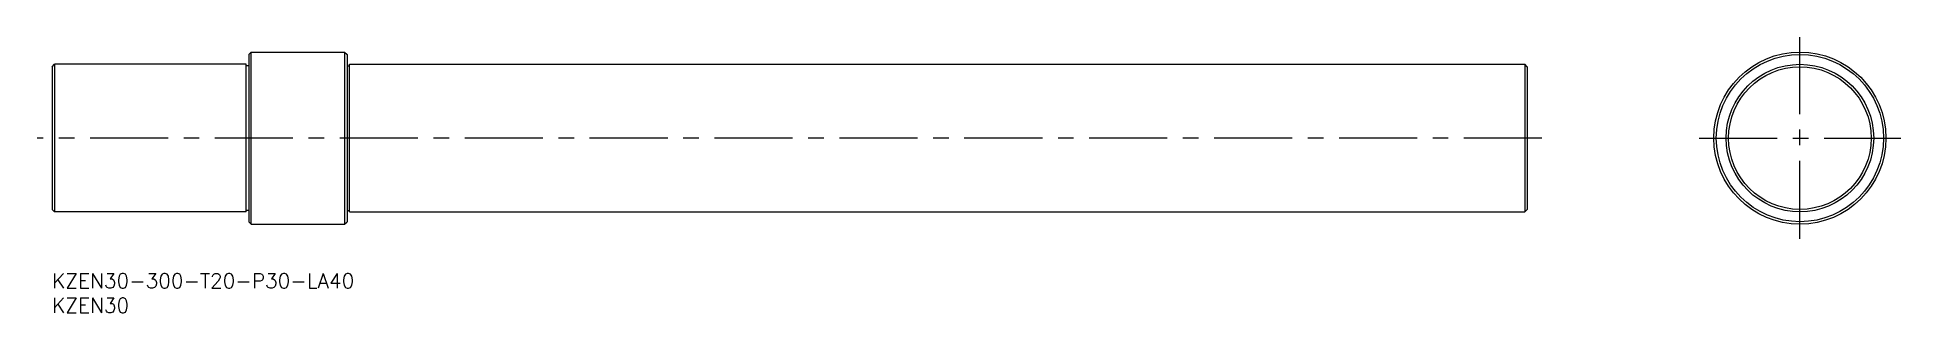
# Model space of a CAD drawing. Extents: x -3 to 376, y -8 to 48.
import ezdxf

# ---------------------------------------------------------------- set-up
doc = ezdxf.new("R2010")
doc.units = 0
doc.header["$LTSCALE"] = 0.5
doc.linetypes.add('CENTER', pattern=[50.8, 31.75, -6.35, 6.35, -6.35])
for name, color, linetype in [('MSM_CENTER', 1, 'CENTER'), ('MSM_CONTINUOUS', 7, 'CONTINUOUS'), ('MSM_PART_NUMBER', 7, 'CONTINUOUS')]:
    doc.layers.add(name, color=color, linetype=linetype)
doc.styles.get("Standard").update_dxf_attribs({"font": 'txt.shx', "height": 3, "bigfont": 'bigfont.shx'})

# ---------------------------------------------------------------- blocks, each defined once
blk = doc.blocks.new('*U6')
at = {"layer": 'MSM_PART_NUMBER'}
blk.add_text('KZEN30-300-T20-P30-LA40', height=3, dxfattribs=at).set_placement((0, -3))
blk = doc.blocks.new('*U7')
at = {"layer": 'MSM_PART_NUMBER'}
blk.add_text('KZEN30', height=3, dxfattribs=at).set_placement((0, -8))

msp = doc.modelspace()

# ---------------------------------------------------------------- linework, layer by layer
at = {"layer": 'MSM_CENTER'}
for p, q in [((355.45, 7), (355.45, 48)), ((303, 27.5), (-3, 27.5)), ((334.95, 27.5), (375.95, 27.5))]:
    msp.add_line(p, q, dxfattribs=at)
at = {"layer": 'MSM_CONTINUOUS'}
for p, q in [((0, 42), (0.5, 42.5)), ((0, 42), (0, 13)), ((39.5, 42.5), (0.5, 42.5)), ((0.5, 42.5), (0.5, 12.5)), ((39.5, 12.5), (39.5, 42.5)), ((40, 42.2), (39.5, 42.2)), ((40.5, 45), (40, 44.5)), ((40, 44.5), (40, 10.5)), ((40.5, 45), (59.5, 45)), ((40.5, 10), (40.5, 45)), ((59.5, 45), (60, 44.5)), ((59.5, 45), (59.5, 10)), ((60, 44.5), (60, 10.5)), ((60, 42.2), (60.5, 42.2)), ((60.5, 42.5), (299.5, 42.5)), ((60.5, 12.5), (60.5, 42.5)), ((299.5, 42.5), (299.5, 12.5)), ((300, 42), (299.5, 42.5)), ((300, 42), (300, 13)), ((0, 13), (0.5, 12.5)), ((39.5, 12.5), (0.5, 12.5)), ((40, 12.8), (39.5, 12.8)), ((60, 12.8), (60.5, 12.8)), ((60.5, 12.5), (299.5, 12.5)), ((300, 13), (299.5, 12.5)), ((40.5, 10), (40, 10.5)), ((40.5, 10), (59.5, 10)), ((59.5, 10), (60, 10.5))]:
    msp.add_line(p, q, dxfattribs=at)
for radius in [17.5, 17, 15, 14.5]:
    msp.add_circle((355.45, 27.5), radius, dxfattribs=at)

# ---------------------------------------------------------------- block references
for name in ['*U6', '*U7']:
    msp.add_blockref(name, (0, 0), dxfattribs=at)

doc.saveas('drawing.dxf')
